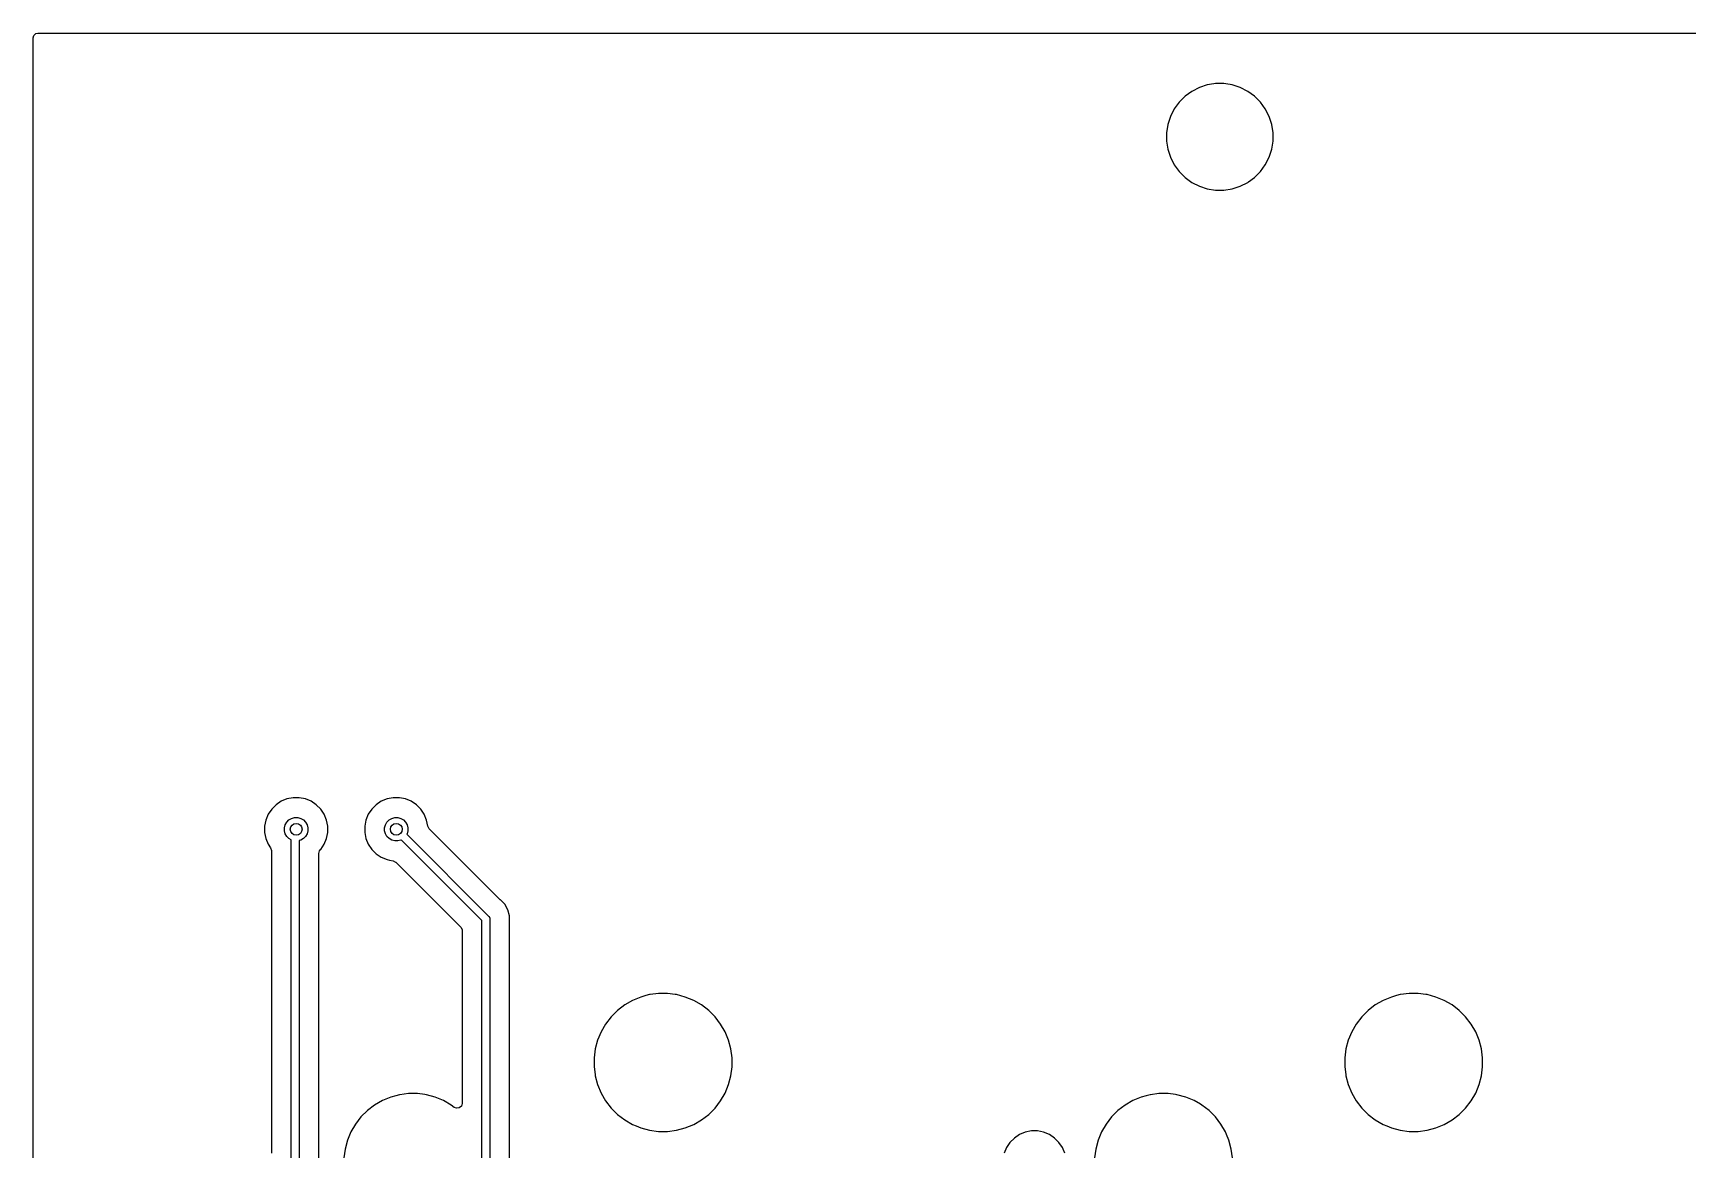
# Model space of a CAD drawing. Extents: x 101 to 185, y -154 to -35.
# Drawn here: x 100.85 to 142.85, y -63.82 to -35.47 of the extents above; entities that cross this region are included whole.
import ezdxf

# ---------------------------------------------------------------- set-up
doc = ezdxf.new("R2010")
doc.units = 0
doc.layers.add('BLACK', color=7, linetype='CONTINUOUS')

msp = doc.modelspace()

# ---------------------------------------------------------------- linework, layer by layer
at = {"layer": 'BLACK', "linetype": 'CONTINUOUS'}
for p, q in [((100.8501, -35.5899), (100.869785, -35.522861)), ((100.8501, -37.993713), (100.8501, -35.5899)), ((100.869785, -35.522861), (100.922589, -35.477106)), ((100.922589, -35.477106), (100.9741, -35.4659)), ((100.9741, -35.4659), (184.7251, -35.4659)), ((130.260929, -36.944951), (130.088963, -37.06989)), ((130.450335, -36.848444), (130.260929, -36.944951)), ((130.65251, -36.782753), (130.450335, -36.848444)), ((130.813792, -36.757208), (130.65251, -36.782753)), ((130.862463, -36.7495), (130.813792, -36.757208)), ((131.075037, -36.7495), (130.862463, -36.7495)), ((131.123707, -36.757208), (131.075037, -36.7495)), ((131.28499, -36.782753), (131.123707, -36.757208)), ((131.284991, -36.782753), (131.28499, -36.782753)), ((131.284993, -36.782754), (131.284991, -36.782753)), ((131.487162, -36.848443), (131.284993, -36.782754)), ((131.487163, -36.848443), (131.487162, -36.848443)), ((131.487164, -36.848444), (131.487163, -36.848443)), ((131.67657, -36.944951), (131.487164, -36.848444)), ((131.848536, -37.06989), (131.67657, -36.944951)), ((129.93864, -37.220213), (129.813701, -37.392179)), ((130.088963, -37.06989), (129.93864, -37.220213)), ((131.998859, -37.220213), (131.848536, -37.06989)), ((132.123798, -37.392179), (131.998859, -37.220213)), ((129.651503, -37.78376), (129.61825, -37.993713)), ((129.717194, -37.581585), (129.651503, -37.78376)), ((129.813701, -37.392179), (129.717194, -37.581585)), ((132.123799, -37.392181), (132.123798, -37.392179)), ((132.123801, -37.392184), (132.123799, -37.392181)), ((132.220307, -37.581588), (132.123801, -37.392184)), ((132.285996, -37.783757), (132.220307, -37.581588)), ((132.31925, -37.993713), (132.285996, -37.783757)), ((100.8501, -68.653903), (100.8501, -37.993713)), ((129.61825, -37.993713), (129.61825, -38.206287)), ((129.61825, -38.206287), (129.651504, -38.416243)), ((132.285996, -38.416243), (132.31925, -38.206287)), ((132.31925, -38.206287), (132.31925, -37.993713)), ((129.651504, -38.416243), (129.717192, -38.61841)), ((129.717192, -38.61841), (129.717194, -38.618414)), ((129.717194, -38.618414), (129.813701, -38.80782)), ((132.123801, -38.807816), (132.220307, -38.618412)), ((132.220307, -38.618412), (132.285996, -38.416243)), ((129.813701, -38.80782), (129.93864, -38.979786)), ((129.93864, -38.979786), (130.088963, -39.130109)), ((131.848542, -39.130104), (131.998854, -38.979792)), ((131.998854, -38.979792), (131.998856, -38.979788)), ((131.998856, -38.979788), (131.998859, -38.979786)), ((131.998859, -38.979786), (132.123798, -38.80782)), ((132.123797, -38.80782), (132.123801, -38.807816)), ((132.123798, -38.80782), (132.123797, -38.80782)), ((130.088963, -39.130109), (130.260929, -39.255048)), ((130.260929, -39.255048), (130.260931, -39.255049)), ((130.260931, -39.255049), (130.260934, -39.255051)), ((130.260934, -39.255051), (130.450338, -39.351557)), ((130.450338, -39.351557), (130.652507, -39.417246)), ((130.652507, -39.417246), (130.862463, -39.4505)), ((130.862463, -39.4505), (130.862464, -39.4505)), ((130.862464, -39.4505), (131.075036, -39.4505)), ((131.075036, -39.4505), (131.075037, -39.4505)), ((131.075037, -39.4505), (131.284993, -39.417246)), ((131.284993, -39.417246), (131.487162, -39.351557)), ((131.487162, -39.351557), (131.676566, -39.255051)), ((131.676566, -39.255051), (131.698539, -39.239086)), ((131.698539, -39.239086), (131.848536, -39.130109)), ((131.848536, -39.130109), (131.848538, -39.130106)), ((131.848538, -39.130106), (131.848542, -39.130104)), ((107.148114, -54.966609), (107.017011, -55.05421)), ((107.148127, -54.966602), (107.148114, -54.966609)), ((107.293798, -54.906264), (107.148127, -54.966602)), ((107.29381, -54.906261), (107.293798, -54.906264)), ((107.448455, -54.8755), (107.29381, -54.906261)), ((107.448458, -54.8755), (107.448455, -54.8755)), ((107.606142, -54.8755), (107.448458, -54.8755)), ((107.606145, -54.8755), (107.606142, -54.8755)), ((107.760789, -54.906261), (107.606145, -54.8755)), ((107.760801, -54.906264), (107.760789, -54.906261)), ((107.906472, -54.966602), (107.760801, -54.906264)), ((107.906485, -54.966609), (107.906472, -54.966602)), ((108.037588, -55.05421), (107.906485, -54.966609)), ((109.688114, -54.966609), (109.557011, -55.05421)), ((109.688127, -54.966602), (109.688114, -54.966609)), ((109.833798, -54.906264), (109.688127, -54.966602)), ((109.83381, -54.906261), (109.833798, -54.906264)), ((109.988455, -54.8755), (109.83381, -54.906261)), ((109.988458, -54.8755), (109.988455, -54.8755)), ((110.146142, -54.8755), (109.988458, -54.8755)), ((110.146145, -54.8755), (110.146142, -54.8755)), ((110.300789, -54.906261), (110.146145, -54.8755)), ((110.300801, -54.906264), (110.300789, -54.906261)), ((110.446472, -54.966602), (110.300801, -54.906264)), ((110.446485, -54.966609), (110.446472, -54.966602)), ((110.577588, -55.05421), (110.446485, -54.966609)), ((106.817902, -55.296827), (106.757564, -55.442498)), ((106.817909, -55.296814), (106.817902, -55.296827)), ((106.90551, -55.165711), (106.817909, -55.296814)), ((106.905513, -55.165707), (106.90551, -55.165711)), ((107.017007, -55.054213), (106.905513, -55.165707)), ((107.017011, -55.05421), (107.017007, -55.054213)), ((107.289294, -55.493372), (107.344672, -55.437994)), ((107.344672, -55.437994), (107.412495, -55.398836)), ((107.412495, -55.398836), (107.488142, -55.378567)), ((107.488142, -55.378567), (107.566458, -55.378567)), ((107.566458, -55.378567), (107.642105, -55.398836)), ((107.642105, -55.398836), (107.709928, -55.437994)), ((107.709928, -55.437994), (107.765306, -55.493372)), ((108.037592, -55.054213), (108.037588, -55.05421)), ((108.149086, -55.165707), (108.037592, -55.054213)), ((108.149089, -55.165711), (108.149086, -55.165707)), ((108.23669, -55.296814), (108.149089, -55.165711)), ((108.236697, -55.296827), (108.23669, -55.296814)), ((108.297035, -55.442498), (108.236697, -55.296827)), ((109.357902, -55.296827), (109.297564, -55.442498)), ((109.357909, -55.296814), (109.357902, -55.296827)), ((109.44551, -55.165711), (109.357909, -55.296814)), ((109.445513, -55.165707), (109.44551, -55.165711)), ((109.557007, -55.054213), (109.445513, -55.165707)), ((109.557011, -55.05421), (109.557007, -55.054213)), ((109.829294, -55.493372), (109.884672, -55.437994)), ((109.884672, -55.437994), (109.952495, -55.398836)), ((109.952495, -55.398836), (110.028142, -55.378567)), ((110.028142, -55.378567), (110.106458, -55.378567)), ((110.106458, -55.378567), (110.182105, -55.398836)), ((110.182105, -55.398836), (110.249928, -55.437994)), ((110.249928, -55.437994), (110.305306, -55.493372)), ((110.577592, -55.054213), (110.577588, -55.05421)), ((110.689086, -55.165707), (110.577592, -55.054213)), ((110.689089, -55.165711), (110.689086, -55.165707)), ((110.77669, -55.296814), (110.689089, -55.165711)), ((110.776697, -55.296827), (110.77669, -55.296814)), ((110.837035, -55.442498), (110.776697, -55.296827)), ((106.757561, -55.44251), (106.7268, -55.597153)), ((106.7268, -55.597153), (106.7268, -55.754846)), ((106.7268, -55.754846), (106.757561, -55.909489)), ((106.757564, -55.442498), (106.757561, -55.44251)), ((107.229867, -55.636842), (107.250136, -55.561195)), ((107.229867, -55.715158), (107.229867, -55.636842)), ((107.250136, -55.790805), (107.229867, -55.715158)), ((107.250136, -55.561195), (107.289294, -55.493372)), ((107.289294, -55.858628), (107.250136, -55.790805)), ((107.344672, -55.914006), (107.289294, -55.858628)), ((107.765306, -55.858628), (107.709928, -55.914006)), ((107.765306, -55.493372), (107.804464, -55.561195)), ((107.804464, -55.790805), (107.765306, -55.858628)), ((107.804464, -55.561195), (107.824733, -55.636842)), ((107.824733, -55.715158), (107.804464, -55.790805)), ((107.824733, -55.636842), (107.824733, -55.715158)), ((108.297037, -55.442503), (108.297035, -55.442498)), ((108.297038, -55.44251), (108.297037, -55.442503)), ((108.297037, -55.909497), (108.3278, -55.754842)), ((108.327799, -55.597153), (108.297038, -55.44251)), ((108.3278, -55.597155), (108.327799, -55.597153)), ((108.3278, -55.597158), (108.3278, -55.597155)), ((108.3278, -55.754842), (108.3278, -55.597158)), ((109.297561, -55.44251), (109.2668, -55.597153)), ((109.2668, -55.597153), (109.2668, -55.754846)), ((109.2668, -55.754846), (109.297561, -55.909489)), ((109.297564, -55.442498), (109.297561, -55.44251)), ((109.769867, -55.636842), (109.790136, -55.561195)), ((109.769867, -55.715158), (109.769867, -55.636842)), ((109.790136, -55.790805), (109.769867, -55.715158)), ((109.790136, -55.561195), (109.829294, -55.493372)), ((109.829294, -55.858628), (109.790136, -55.790805)), ((109.884672, -55.914006), (109.829294, -55.858628)), ((110.305306, -55.493372), (110.344464, -55.561195)), ((110.344464, -55.790805), (110.3368, -55.804078)), ((110.3368, -55.804078), (112.41171, -57.878989)), ((110.344464, -55.561195), (110.364733, -55.636842)), ((110.364733, -55.715158), (110.344464, -55.790805)), ((110.364733, -55.636842), (110.364733, -55.715158)), ((110.837037, -55.442503), (110.837035, -55.442498)), ((110.837038, -55.44251), (110.837037, -55.442503)), ((110.867938, -55.597849), (110.837038, -55.44251)), ((110.868389, -55.600016), (110.867938, -55.597849)), ((110.901874, -55.661339), (110.868389, -55.600016)), ((112.705374, -57.464839), (110.901874, -55.661339)), ((106.757561, -55.909489), (106.757564, -55.909501)), ((106.757564, -55.909501), (106.817902, -56.055172)), ((106.817902, -56.055172), (106.817909, -56.055184)), ((106.817909, -56.055184), (106.877602, -56.14452)), ((106.877602, -56.14452), (106.89848, -56.211197)), ((106.89848, -56.211197), (106.8985, -56.213411)), ((106.8985, -56.213411), (106.8985, -63.895749)), ((107.399, -55.945372), (107.344672, -55.914006)), ((107.399, -106.724), (107.399, -55.945372)), ((107.642105, -55.953164), (107.599, -55.964713)), ((107.599, -55.964713), (107.599, -106.682578)), ((107.709928, -55.914006), (107.642105, -55.953164)), ((108.0995, -56.28724), (108.119185, -56.220201)), ((108.119185, -56.220201), (108.135816, -56.199561)), ((108.135816, -56.199561), (108.149089, -56.186289)), ((108.149089, -56.186289), (108.236694, -56.055179)), ((108.236694, -56.055179), (108.297037, -55.909497)), ((109.297561, -55.909489), (109.297564, -55.909501)), ((109.297564, -55.909501), (109.357902, -56.055172)), ((109.357902, -56.055172), (109.357909, -56.055185)), ((109.357909, -56.055185), (109.44551, -56.186288)), ((109.44551, -56.186288), (109.445513, -56.186292)), ((109.445513, -56.186292), (109.557007, -56.297786)), ((109.952495, -55.953164), (109.884672, -55.914006)), ((110.028142, -55.973433), (109.952495, -55.953164)), ((110.106458, -55.973433), (110.028142, -55.973433)), ((110.182105, -55.953164), (110.106458, -55.973433)), ((110.195378, -55.9455), (110.182105, -55.953164)), ((112.241, -57.991121), (110.195378, -55.9455)), ((108.0995, -65.482219), (108.0995, -56.28724)), ((109.557007, -56.297786), (109.557011, -56.297789)), ((109.557011, -56.297789), (109.688114, -56.38539)), ((109.688114, -56.38539), (109.688127, -56.385397)), ((109.688127, -56.385397), (109.833798, -56.445735)), ((109.833798, -56.445735), (109.833803, -56.445737)), ((109.833803, -56.445737), (109.898447, -56.458595)), ((109.898447, -56.458595), (109.989149, -56.476638)), ((109.989149, -56.476638), (110.05106, -56.509023)), ((110.05106, -56.509023), (110.052639, -56.510574)), ((110.052639, -56.510574), (111.704181, -58.162116)), ((112.705385, -57.464849), (112.705374, -57.464839)), ((112.709715, -57.469179), (112.705385, -57.464849)), ((112.709716, -57.46918), (112.709715, -57.469179)), ((112.82152, -57.580984), (112.709716, -57.46918)), ((112.41171, -57.878989), (112.424147, -57.894142)), ((112.424147, -57.894142), (112.424147, -57.894143)), ((112.424147, -57.894143), (112.439079, -57.930191)), ((112.439079, -57.930191), (112.441, -57.9497)), ((112.441, -57.9497), (112.441, -64.934)), ((112.821521, -57.580986), (112.82152, -57.580984)), ((112.821524, -57.58099), (112.821521, -57.580986)), ((112.900573, -57.717909), (112.821524, -57.58099)), ((112.900577, -57.717916), (112.900573, -57.717909)), ((112.9415, -57.870643), (112.900577, -57.717916)), ((112.9415, -57.870645), (112.9415, -57.870643)), ((112.9415, -61.480258), (112.9415, -57.870645)), ((111.704181, -58.162116), (111.737666, -58.223439)), ((111.737666, -58.223439), (111.7405, -58.249797)), ((111.7405, -58.249797), (111.7405, -62.636638)), ((112.241, -64.892578), (112.241, -57.991121)), ((116.064109, -60.021657), (115.865382, -60.136392)), ((116.064123, -60.02165), (116.064109, -60.021657)), ((116.276112, -59.933842), (116.064123, -60.02165)), ((116.404076, -59.899554), (116.276112, -59.933842)), ((116.497762, -59.874452), (116.404076, -59.899554)), ((116.508715, -59.873009), (116.497762, -59.874452)), ((116.725258, -59.8445), (116.508715, -59.873009)), ((116.725266, -59.8445), (116.725258, -59.8445)), ((116.954734, -59.8445), (116.725266, -59.8445)), ((116.954741, -59.8445), (116.954734, -59.8445)), ((117.144215, -59.869446), (116.954741, -59.8445)), ((117.182238, -59.874452), (117.144215, -59.869446)), ((117.403887, -59.933842), (117.182238, -59.874452)), ((117.615876, -60.02165), (117.403887, -59.933842)), ((117.61589, -60.021657), (117.615876, -60.02165)), ((117.814617, -60.136392), (117.61589, -60.021657)), ((135.114109, -60.021657), (134.915382, -60.136392)), ((135.114123, -60.02165), (135.114109, -60.021657)), ((135.326112, -59.933842), (135.114123, -60.02165)), ((135.454076, -59.899554), (135.326112, -59.933842)), ((135.547762, -59.874452), (135.454076, -59.899554)), ((135.558715, -59.873009), (135.547762, -59.874452)), ((135.775258, -59.8445), (135.558715, -59.873009)), ((135.775266, -59.8445), (135.775258, -59.8445)), ((136.004734, -59.8445), (135.775266, -59.8445)), ((136.004741, -59.8445), (136.004734, -59.8445)), ((136.194215, -59.869446), (136.004741, -59.8445)), ((136.232238, -59.874452), (136.194215, -59.869446)), ((136.453887, -59.933842), (136.232238, -59.874452)), ((136.665876, -60.02165), (136.453887, -59.933842)), ((136.66589, -60.021657), (136.665876, -60.02165)), ((136.864617, -60.136392), (136.66589, -60.021657)), ((115.521081, -60.438338), (115.381392, -60.620382)), ((115.683338, -60.276081), (115.521081, -60.438338)), ((115.865382, -60.136392), (115.683338, -60.276081)), ((117.996661, -60.276081), (117.814617, -60.136392)), ((117.99667, -60.276089), (117.996661, -60.276081)), ((118.158911, -60.43833), (117.99667, -60.276089)), ((118.158918, -60.438338), (118.158911, -60.43833)), ((118.298607, -60.620382), (118.158918, -60.438338)), ((134.571081, -60.438338), (134.431392, -60.620382)), ((134.733338, -60.276081), (134.571081, -60.438338)), ((134.915382, -60.136392), (134.733338, -60.276081)), ((137.046661, -60.276081), (136.864617, -60.136392)), ((137.04667, -60.276089), (137.046661, -60.276081)), ((137.208911, -60.43833), (137.04667, -60.276089)), ((137.208918, -60.438338), (137.208911, -60.43833)), ((137.348607, -60.620382), (137.208918, -60.438338)), ((115.26665, -60.819123), (115.178842, -61.031112)), ((115.266657, -60.819109), (115.26665, -60.819123)), ((115.381392, -60.620382), (115.266657, -60.819109)), ((118.298608, -60.620385), (118.298607, -60.620382)), ((118.298611, -60.620388), (118.298608, -60.620385)), ((118.413344, -60.819112), (118.298611, -60.620388)), ((118.501158, -61.031113), (118.413344, -60.819112)), ((134.31665, -60.819123), (134.228842, -61.031112)), ((134.316657, -60.819109), (134.31665, -60.819123)), ((134.431392, -60.620382), (134.316657, -60.819109)), ((137.348608, -60.620385), (137.348607, -60.620382)), ((137.348611, -60.620388), (137.348608, -60.620385)), ((137.463344, -60.819112), (137.348611, -60.620388)), ((137.551158, -61.031113), (137.463344, -60.819112)), ((115.119451, -61.25277), (115.0895, -61.480258)), ((115.119453, -61.252759), (115.119451, -61.25277)), ((115.178842, -61.031112), (115.119453, -61.252759)), ((118.560548, -61.252762), (118.501158, -61.031113)), ((118.590499, -61.480258), (118.560548, -61.252762)), ((134.169451, -61.25277), (134.1395, -61.480258)), ((134.169453, -61.252759), (134.169451, -61.25277)), ((134.228842, -61.031112), (134.169453, -61.252759)), ((137.610548, -61.252762), (137.551158, -61.031113)), ((137.640499, -61.480258), (137.610548, -61.252762)), ((112.9415, -64.645901), (112.9415, -61.480258)), ((115.0895, -61.480258), (115.0895, -61.709741)), ((115.0895, -61.709741), (115.114446, -61.899215)), ((118.560548, -61.937238), (118.5905, -61.709734)), ((118.5905, -61.480266), (118.590499, -61.480258)), ((118.5905, -61.709734), (118.5905, -61.480266)), ((134.1395, -61.480258), (134.1395, -61.709741)), ((134.1395, -61.709741), (134.164446, -61.899215)), ((137.610548, -61.937238), (137.6405, -61.709734)), ((137.6405, -61.480266), (137.640499, -61.480258)), ((137.6405, -61.709734), (137.6405, -61.480266)), ((115.114446, -61.899215), (115.119452, -61.937238)), ((115.119452, -61.937238), (115.119453, -61.93724)), ((115.119453, -61.93724), (115.178842, -62.158887)), ((115.178842, -62.158887), (115.26665, -62.370876)), ((118.413344, -62.370888), (118.501158, -62.158887)), ((118.501158, -62.158887), (118.560548, -61.937238)), ((134.164446, -61.899215), (134.169452, -61.937238)), ((134.169452, -61.937238), (134.169453, -61.93724)), ((134.169453, -61.93724), (134.228842, -62.158887)), ((134.228842, -62.158887), (134.31665, -62.370876)), ((137.463344, -62.370888), (137.551158, -62.158887)), ((137.551158, -62.158887), (137.610548, -61.937238)), ((109.714109, -62.561657), (109.515382, -62.676392)), ((109.714123, -62.56165), (109.714109, -62.561657)), ((109.926112, -62.473842), (109.714123, -62.56165)), ((110.054076, -62.439554), (109.926112, -62.473842)), ((110.147762, -62.414452), (110.054076, -62.439554)), ((110.158715, -62.413009), (110.147762, -62.414452)), ((110.375258, -62.3845), (110.158715, -62.413009)), ((110.375266, -62.3845), (110.375258, -62.3845)), ((110.604734, -62.3845), (110.375266, -62.3845)), ((110.604741, -62.3845), (110.604734, -62.3845)), ((110.794215, -62.409446), (110.604741, -62.3845)), ((110.832238, -62.414452), (110.794215, -62.409446)), ((111.053887, -62.473842), (110.832238, -62.414452)), ((111.265876, -62.56165), (111.053887, -62.473842)), ((111.265888, -62.561656), (111.265876, -62.56165)), ((111.464612, -62.676389), (111.265888, -62.561656)), ((115.26665, -62.370876), (115.266657, -62.37089)), ((115.266657, -62.37089), (115.381392, -62.569617)), ((115.381392, -62.569617), (115.521081, -62.751661)), ((118.158919, -62.751661), (118.298611, -62.569612)), ((118.298611, -62.569612), (118.413344, -62.370888)), ((128.764109, -62.561657), (128.565382, -62.676392)), ((128.764123, -62.56165), (128.764109, -62.561657)), ((128.976112, -62.473842), (128.764123, -62.56165)), ((129.104076, -62.439554), (128.976112, -62.473842)), ((129.197762, -62.414452), (129.104076, -62.439554)), ((129.208715, -62.413009), (129.197762, -62.414452)), ((129.425258, -62.3845), (129.208715, -62.413009)), ((129.425266, -62.3845), (129.425258, -62.3845)), ((129.654734, -62.3845), (129.425266, -62.3845)), ((129.654741, -62.3845), (129.654734, -62.3845)), ((129.844215, -62.409446), (129.654741, -62.3845)), ((129.882238, -62.414452), (129.844215, -62.409446)), ((130.103887, -62.473842), (129.882238, -62.414452)), ((130.315876, -62.56165), (130.103887, -62.473842)), ((130.315888, -62.561656), (130.315876, -62.56165)), ((130.47515, -62.653606), (130.315888, -62.561656)), ((134.31665, -62.370876), (134.316657, -62.37089)), ((134.316657, -62.37089), (134.431392, -62.569617)), ((134.431392, -62.569617), (134.571081, -62.751661)), ((137.208919, -62.751661), (137.348611, -62.569612)), ((137.348611, -62.569612), (137.463344, -62.370888)), ((109.171081, -62.978338), (109.031392, -63.160382)), ((109.333338, -62.816081), (109.171081, -62.978338)), ((109.515382, -62.676392), (109.333338, -62.816081)), ((111.464615, -62.676391), (111.464612, -62.676389)), ((111.464616, -62.676392), (111.464615, -62.676391)), ((111.541014, -62.735014), (111.464616, -62.676392)), ((111.598853, -62.759376), (111.541014, -62.735014)), ((111.668011, -62.749432), (111.598853, -62.759376)), ((111.720815, -62.703677), (111.668011, -62.749432)), ((111.7405, -62.636638), (111.720815, -62.703677)), ((115.521081, -62.751661), (115.521089, -62.75167)), ((115.521089, -62.75167), (115.68333, -62.913911)), ((115.68333, -62.913911), (115.683338, -62.913918)), ((115.683338, -62.913918), (115.865382, -63.053607)), ((117.814612, -63.053611), (117.996661, -62.913919)), ((117.996661, -62.913919), (117.996665, -62.913914)), ((117.996665, -62.913914), (117.99667, -62.913911)), ((117.99667, -62.913911), (118.158911, -62.75167)), ((118.158911, -62.75167), (118.158914, -62.751665)), ((118.158914, -62.751665), (118.158919, -62.751661)), ((128.221081, -62.978338), (128.081392, -63.160382)), ((128.383338, -62.816081), (128.221081, -62.978338)), ((128.565382, -62.676392), (128.383338, -62.816081)), ((130.514617, -62.676392), (130.47515, -62.653606)), ((130.696661, -62.816081), (130.514617, -62.676392)), ((130.69667, -62.816089), (130.696661, -62.816081)), ((130.858911, -62.97833), (130.69667, -62.816089)), ((130.858918, -62.978338), (130.858911, -62.97833)), ((130.998607, -63.160382), (130.858918, -62.978338)), ((134.571081, -62.751661), (134.571089, -62.75167)), ((134.571089, -62.75167), (134.73333, -62.913911)), ((134.73333, -62.913911), (134.733338, -62.913918)), ((134.733338, -62.913918), (134.915382, -63.053607)), ((136.864612, -63.053611), (137.046661, -62.913919)), ((137.046661, -62.913919), (137.046665, -62.913914)), ((137.046665, -62.913914), (137.04667, -62.913911)), ((137.04667, -62.913911), (137.208911, -62.75167)), ((137.208911, -62.75167), (137.208914, -62.751665)), ((137.208914, -62.751665), (137.208919, -62.751661)), ((108.91665, -63.359123), (108.828842, -63.571112)), ((108.916657, -63.359109), (108.91665, -63.359123)), ((109.031392, -63.160382), (108.916657, -63.359109)), ((115.865382, -63.053607), (115.865385, -63.053608)), ((115.865385, -63.053608), (115.865388, -63.053611)), ((115.865388, -63.053611), (116.064112, -63.168344)), ((116.064112, -63.168344), (116.064117, -63.168346)), ((116.064117, -63.168346), (116.064123, -63.168349)), ((116.064123, -63.168349), (116.15548, -63.20619)), ((116.15548, -63.20619), (116.276113, -63.256158)), ((116.276113, -63.256158), (116.497762, -63.315548)), ((116.497762, -63.315548), (116.725266, -63.3455)), ((116.725266, -63.3455), (116.725273, -63.3455)), ((116.725273, -63.3455), (116.954727, -63.3455)), ((116.954727, -63.3455), (116.954734, -63.3455)), ((116.954734, -63.3455), (117.182238, -63.315548)), ((117.182238, -63.315548), (117.403887, -63.256158)), ((117.403887, -63.256158), (117.615888, -63.168344)), ((117.615888, -63.168344), (117.814612, -63.053611)), ((126.031498, -63.365264), (125.885827, -63.425602)), ((126.03151, -63.365261), (126.031498, -63.365264)), ((126.186155, -63.3345), (126.03151, -63.365261)), ((126.186158, -63.3345), (126.186155, -63.3345)), ((126.343842, -63.3345), (126.186158, -63.3345)), ((126.343845, -63.3345), (126.343842, -63.3345)), ((126.498489, -63.365261), (126.343845, -63.3345)), ((126.498501, -63.365264), (126.498489, -63.365261)), ((126.644172, -63.425602), (126.498501, -63.365264)), ((127.96665, -63.359123), (127.878842, -63.571112)), ((127.966657, -63.359109), (127.96665, -63.359123)), ((128.081392, -63.160382), (127.966657, -63.359109)), ((130.998608, -63.160385), (130.998607, -63.160382)), ((130.998611, -63.160388), (130.998608, -63.160385)), ((131.113344, -63.359112), (130.998611, -63.160388)), ((131.113346, -63.359117), (131.113344, -63.359112)), ((131.113349, -63.359123), (131.113346, -63.359117)), ((131.140885, -63.425602), (131.113349, -63.359123)), ((134.915382, -63.053607), (134.915385, -63.053608)), ((134.915385, -63.053608), (134.915388, -63.053611)), ((134.915388, -63.053611), (135.114112, -63.168344)), ((135.114112, -63.168344), (135.114117, -63.168346)), ((135.114117, -63.168346), (135.114123, -63.168349)), ((135.114123, -63.168349), (135.20548, -63.20619)), ((135.20548, -63.20619), (135.326113, -63.256158)), ((135.326113, -63.256158), (135.547762, -63.315548)), ((135.547762, -63.315548), (135.775266, -63.3455)), ((135.775266, -63.3455), (135.775273, -63.3455)), ((135.775273, -63.3455), (136.004727, -63.3455)), ((136.004727, -63.3455), (136.004734, -63.3455)), ((136.004734, -63.3455), (136.232238, -63.315548)), ((136.232238, -63.315548), (136.453887, -63.256158)), ((136.453887, -63.256158), (136.665888, -63.168344)), ((136.665888, -63.168344), (136.864612, -63.053611)), ((108.769451, -63.79277), (108.7395, -64.020258)), ((108.769453, -63.792759), (108.769451, -63.79277)), ((108.828842, -63.571112), (108.769453, -63.792759)), ((125.555602, -63.755827), (125.495264, -63.901498)), ((125.555609, -63.755814), (125.555602, -63.755827)), ((125.64321, -63.624711), (125.555609, -63.755814)), ((125.643213, -63.624707), (125.64321, -63.624711)), ((125.754707, -63.513213), (125.643213, -63.624707)), ((125.754711, -63.51321), (125.754707, -63.513213)), ((125.885814, -63.425609), (125.754711, -63.51321)), ((125.885827, -63.425602), (125.885814, -63.425609)), ((126.644185, -63.425609), (126.644172, -63.425602)), ((126.775288, -63.51321), (126.644185, -63.425609)), ((126.775292, -63.513213), (126.775288, -63.51321)), ((126.886786, -63.624707), (126.775292, -63.513213)), ((126.886789, -63.624711), (126.886786, -63.624707)), ((126.97439, -63.755814), (126.886789, -63.624711)), ((126.974397, -63.755827), (126.97439, -63.755814)), ((126.989699, -63.79277), (126.974397, -63.755827)), ((127.034737, -63.901503), (126.989699, -63.79277)), ((127.819451, -63.79277), (127.7895, -64.020258)), ((127.819453, -63.792759), (127.819451, -63.79277)), ((127.878842, -63.571112), (127.819453, -63.792759)), ((131.201158, -63.571113), (131.140885, -63.425602)), ((131.260548, -63.792762), (131.201158, -63.571113)), ((131.2905, -64.020266), (131.260548, -63.792762))]:
    msp.add_line(p, q, dxfattribs=at)
at = {"layer": 'BLACK'}
for centre in [(107.5273, -55.676), (110.0673, -55.676)]:
    msp.add_circle(centre, 0.15, dxfattribs=at)

doc.saveas('drawing.dxf')
